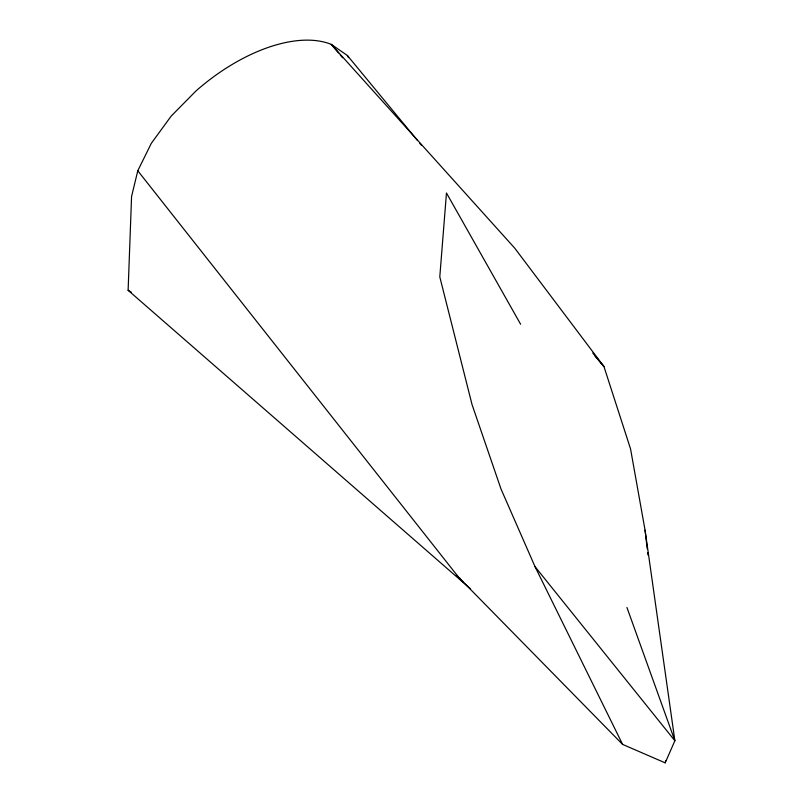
<?xml version="1.0" encoding="UTF-8"?>
<svg xmlns="http://www.w3.org/2000/svg" width="803" height="803" viewBox="0 0 803 803"><rect width="100%" height="100%" fill="white"/><g stroke="black" fill="none" stroke-linecap="round" stroke-linejoin="round"><path stroke-width="1.2" d="M470.558 588.9L128.119 290.305L131.572 196.474L137.785 170.768L151.295 143.356L171.169 116.104L196.062 90.88A136.64 73.364 -41.2 0 1 331.268 44.366L347.368 55.487L417.5 140.515M456.285 574.918L622.606 744.411L665.185 762.85L665.697 760.471M665.185 762.85L674.881 740.757L645.06 530.181L630.556 448.937L603.966 366.59L514.673 248.087L331.268 44.366L338.555 52.968M128.119 290.305L131.351 292.222M137.785 170.768L461.243 580.579L463.291 582.024M340.171 54.885L342.6 57.756M595.063 356.07L603.966 366.59L592.805 353.069M419.889 143.406L421.485 145.343M520.635 324.261L446.468 193.001L439.793 276.874L472.054 404.622L501.022 489.037L535.039 566.677L674.881 740.757L626.922 607.47M347.368 55.487L348.512 57.645M535.039 566.677L622.606 744.411M460.139 578.331L461.243 580.579M645.06 530.181L647.238 548.82M647.68 552.544L647.971 555.034"/></g></svg>
